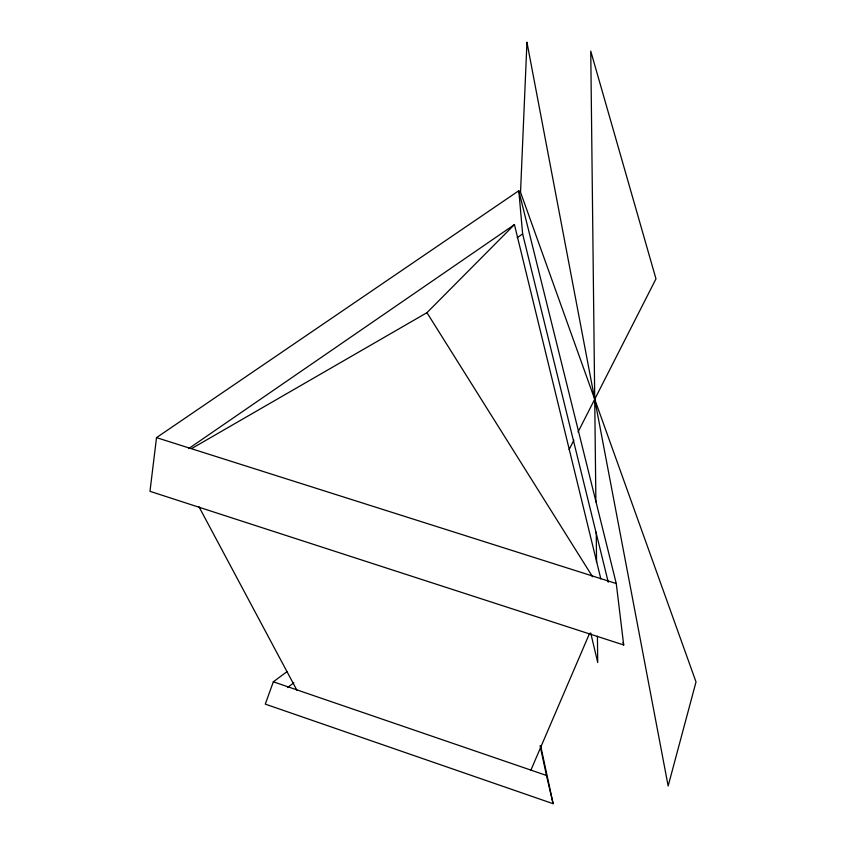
<?xml version="1.0" encoding="UTF-8"?>
<svg xmlns="http://www.w3.org/2000/svg" width="846" height="846" viewBox="0 0 846 846"><rect width="100%" height="100%" fill="white"/><g stroke="black" fill="none" stroke-linecap="round" stroke-linejoin="round"><path stroke-width="1.27" d="M156.521 437.625L149.975 491.325L623.692 644.98L616.269 583.539L518.799 190.741L156.521 437.625L616.269 583.539M287.111 671.565L273.343 681.802L265.284 704.126L553.115 803.7L540.636 745.633M530.823 770.304L589.609 633.305M569.104 449.575L573.863 440.206M578.04 432.01L655.978 278.863L590.751 51.12L595.891 501.911M191.767 448.496L426.955 312.682L514.431 224.592L600.84 578.95M287.503 687.544L293.848 682.796M517.213 237.673L522.638 233.93L518.799 190.741M188.7 448.592L514.431 224.592M273.343 681.802L546.474 775.444L553.115 803.7M426.955 312.682L592.591 576.782M198.926 506.68L296.914 690.23M522.638 233.93L608.263 582.228M623.058 642.421L623.692 644.98M590.72 632.977L597.72 662.513L597.413 636.192M540.086 745.728L546.474 775.444M596.229 532.187L596.578 562.463M526.952 42.3L520.533 192.232L696.025 681.939L668.15 785.987L526.952 42.3"/></g></svg>
